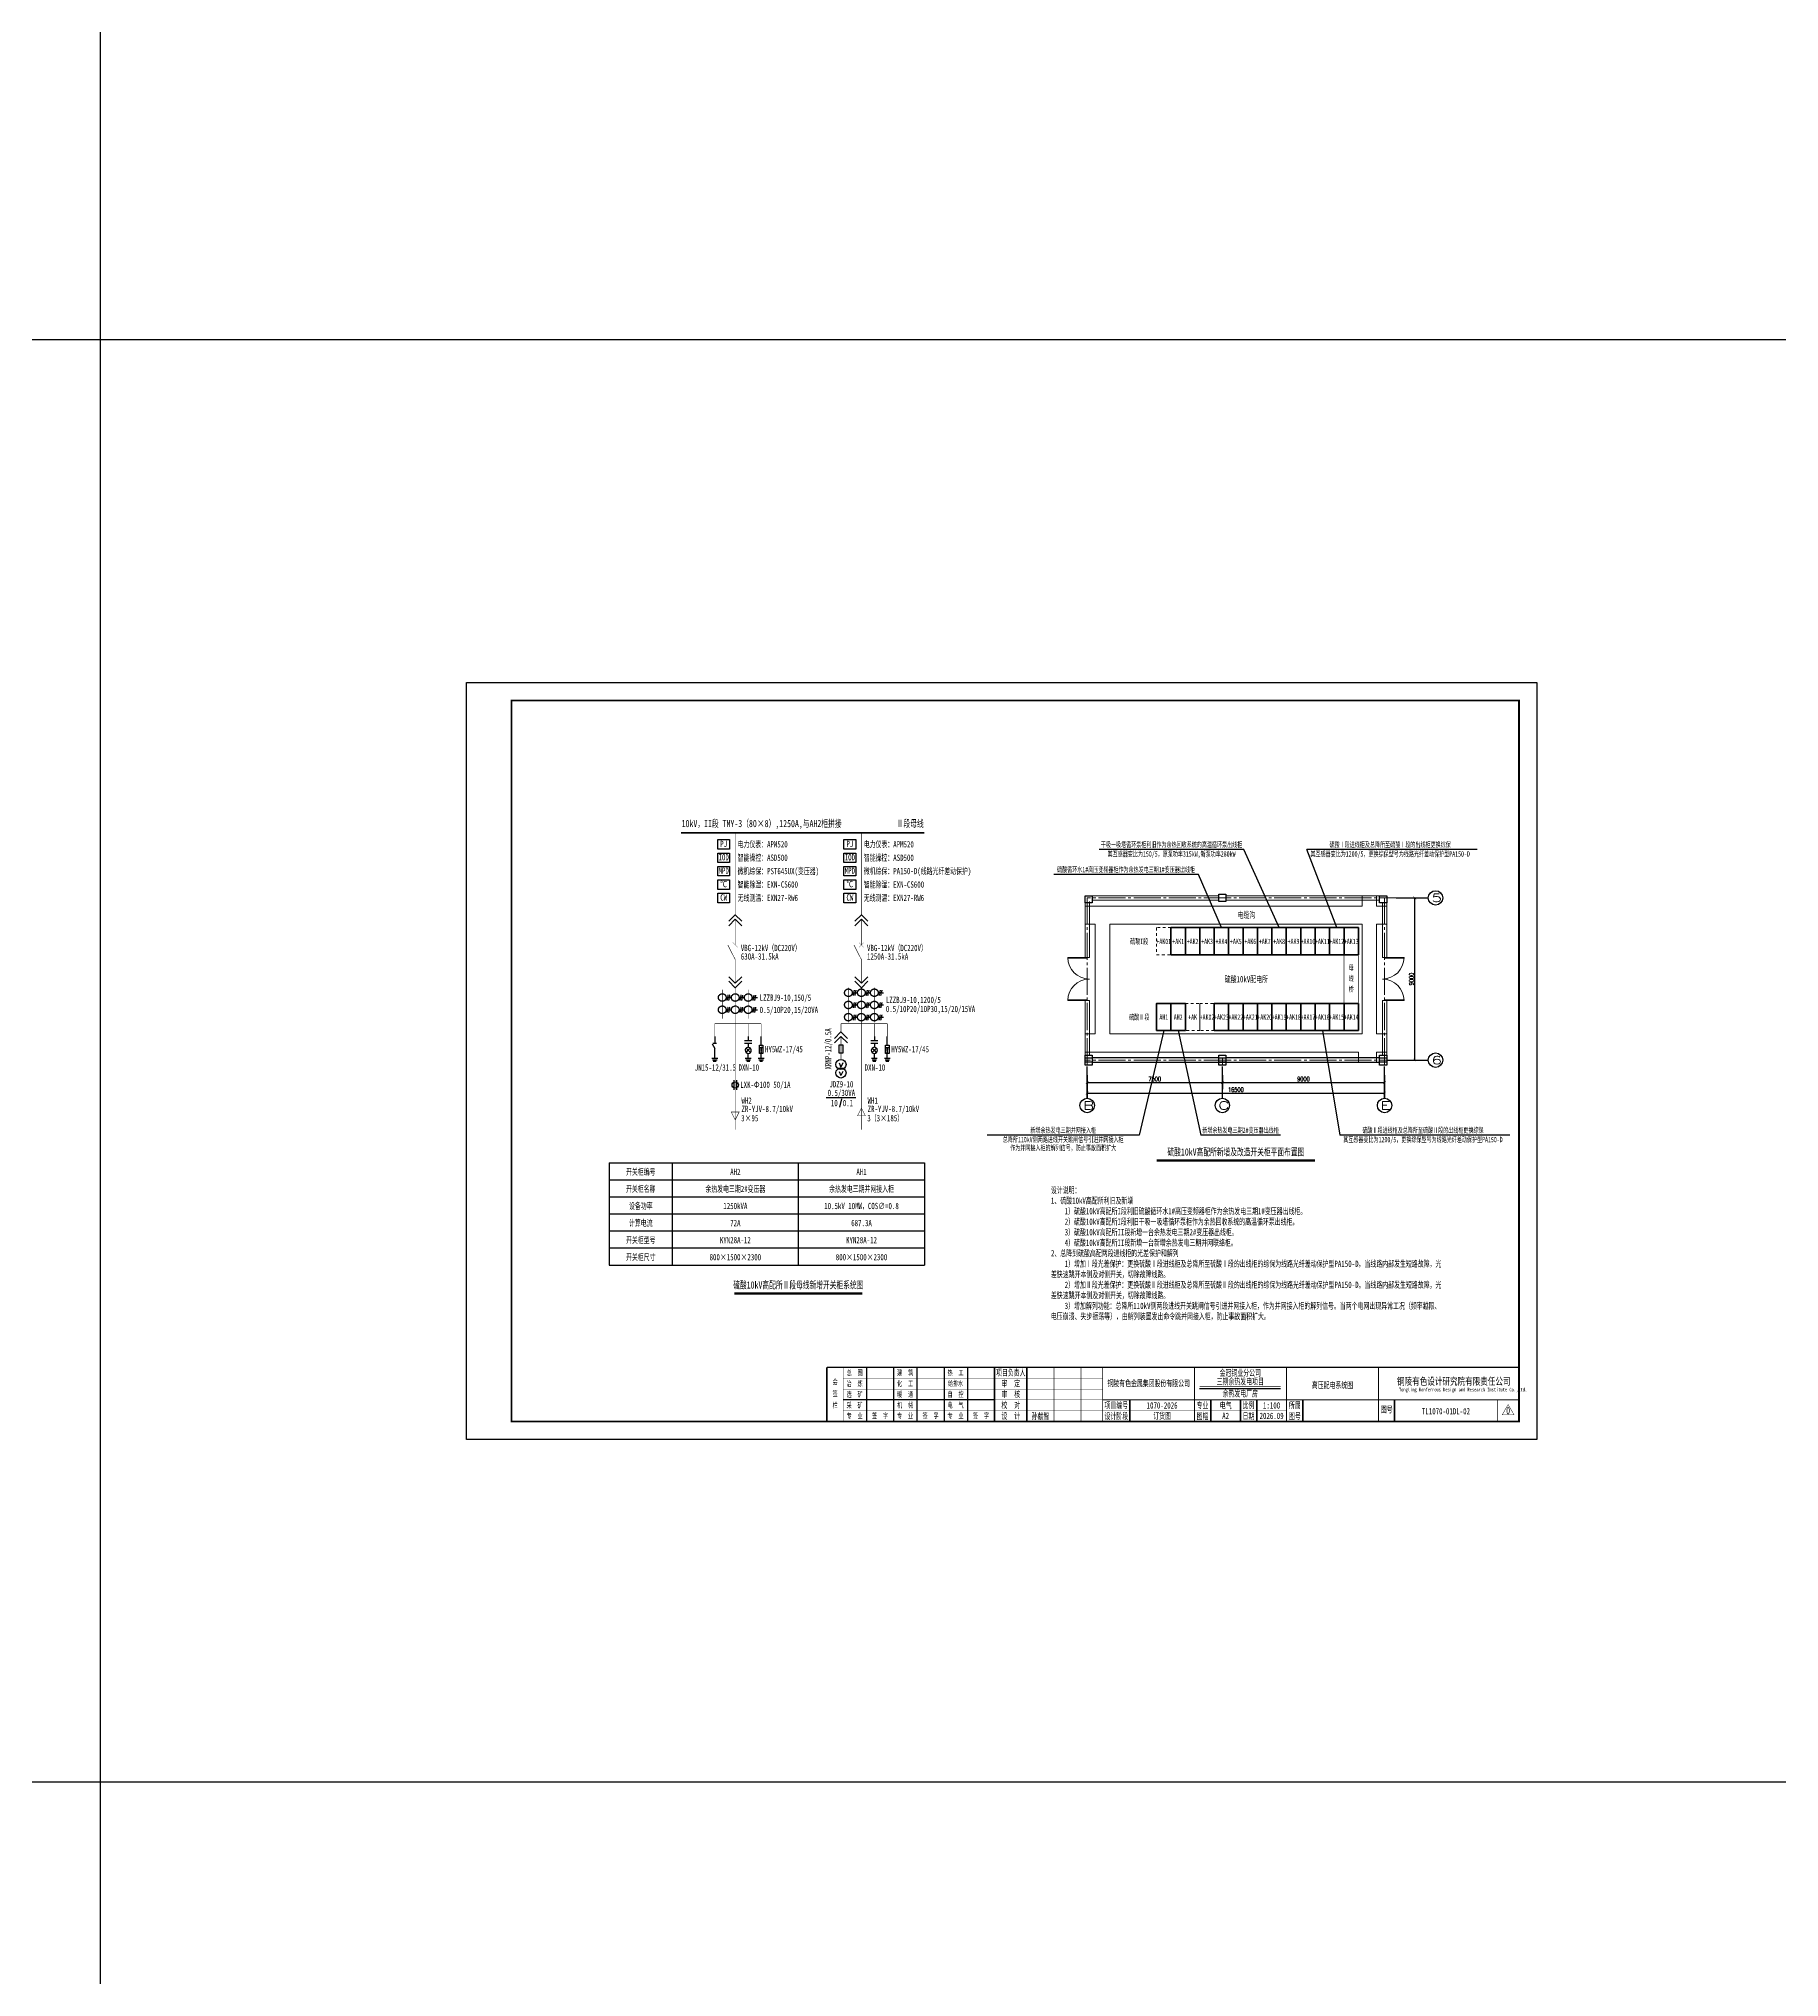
# Model space of a CAD drawing. Header units: millimetres. Extents: x -24326 to 675674, y 148048 to 606396.
# Drawn here: x 72244 to 168815, y 377222 to 484756 of the extents above; entities that cross this region are included whole.
import ezdxf
from ezdxf.enums import TextEntityAlignment as Align

# ---------------------------------------------------------------- set-up
doc = ezdxf.new("R2010")
doc.units = ezdxf.units.MM
for name, pattern in [('EB_DASH', [6, 3, -3]), ('EB_DASHDOT', [39, 30, -3, 3, -3]), ('常规', [20, 10, 0, 10])]:
    doc.linetypes.add(name, pattern=pattern)
for name, color, linetype in [('AXIS', 3, 'Continuous'), ('AXIS_TEXT', 7, 'Continuous'), ('动力平面导线层', 3, '常规'), ('动力平面设备层', 1, 'Continuous'), ('图框', 7, 'Continuous'), ('文字', 7, 'Continuous'), ('照明平面导线层', 3, 'Continuous'), ('照明平面设备层', 1, 'Continuous')]:
    doc.layers.add(name, color=color, linetype=linetype)
for name, color, linetype, lineweight in [('BXT', 7, 'Continuous', 0), ('CAXA0', 7, 'Continuous', 70), ('CAXA0层', 7, 'Continuous', 25), ('CAXA1', 1, 'EB_DASHDOT', 25), ('CAXA3', 7, 'Continuous', 25), ('SW', 8, 'Continuous', 20), ('TEXT', 4, 'Continuous', 0), ('电辅助1', 7, 'Continuous', 0)]:
    doc.layers.add(name, color=color, linetype=linetype, lineweight=lineweight)
doc.styles.add('_TCH_AXIS', font='COMPLEX', dxfattribs={"bigfont": 'GBCBIG'})
doc.styles.add('BcDimText', font='txt.shx', dxfattribs={"width": 0.667, "height": 250, "bigfont": 'hztxt.shx'})
doc.styles.add('HZ', font='simsun.ttf', dxfattribs={"width": 0.75})
doc.styles.add('标准', font='NSimSun.ttf', dxfattribs={"width": 0.667})
doc.dimstyles.new('BC_DIMLFAC_Arch_100.0000_1.0000_1.0000_0_MM_0_1.5000', dxfattribs={"dimtxt": 250, "dimasz": 150, "dimexe": 125, "dimexo": 62.5, "dimgap": 62.5, "dimtad": 1, "dimdec": 0, "dimzin": 0, "dimdsep": 46, "dimtxsty": 'BcDimText', "dimblk": 'ARCHTICK', "dimcen": 250, "dimadec": 0, "dimazin": 0, "dimtfac": 1, "dimtdec": 4, "dimtix": 1, "dimtmove": 0, "dimatfit": 3, "dimfxl": 1, "dimtolj": 1, "dimtzin": 0, "dimarcsym": 0})

# ---------------------------------------------------------------- blocks, each defined once
blk = doc.blocks.new('3')
at = {"layer": 'TEXT', "color": 7, "lineweight": 25, "style": 'HZ', "width": 0.75}
for s, height, p in [('铜陵有色设计研究院有限责任公司', 400, (221501, 249018)), ('Tongling Nonferrous Design and Research Institute Co.,Ltd.', 200, (221613, 248659))]:
    blk.add_text(s, height=height, dxfattribs=at).set_placement(p)
blk = doc.blocks.new('铜陵有色图签02')
at = {"layer": '图框', "linetype": 'Continuous', "lineweight": 50}
for p, q in [((-38401, 3003), (-38401, 1)), ((-29100, 3001), (-29100, 0))]:
    blk.add_line(p, q, dxfattribs=at)
at = {"layer": '图框', "color": 7, "linetype": 'Continuous', "lineweight": 25}
for p, q in [((-36201, 3010), (-36201, 9)), ((-34701, 3010), (-34701, 9)), ((-33401, 3017), (-33401, 16)), ((-31901, 3017), (-31901, 16)), ((-30601, 3017), (-30601, 16)), ((-29100, 1201), (-37501, 1201))]:
    blk.add_line(p, q, dxfattribs=at)
at = {"layer": '图框', "color": 7, "linetype": 'Continuous', "lineweight": 35}
for p, q in [((-27300, 3001), (-27300, 1)), ((-21600, 1197), (-21600, -3)), ((-17100, 1200), (-17100, 0)), ((-15450, 0), (-15450, 1200)), ((-14550, 1200), (-14550, 0)), ((-12000, 1201), (-12000, 1)), ((-6900, 1202), (-6900, 2))]:
    blk.add_line(p, q, dxfattribs=at)
at = {"layer": '图框', "lineweight": 25}
blk.add_line((-17723, 1830), (-13223, 1830), dxfattribs=at)
at = {"layer": '图框', "lineweight": 70, "const_width": 70}
blk.add_lwpolyline([(-17980, 3001), (0, 3001), (-38401, 3001)], dxfattribs=at)
at = {"layer": '图框', "color": 7, "linetype": 'Continuous', "lineweight": 25, "const_width": 25}
for points in [[(-37501, 3000), (-37501, 0)], [(-23100, 2401), (-37501, 2401)], [(-25800, 3001), (-25800, 1)], [(-24300, 3001), (-24300, 1)], [(-23100, 1801), (-37501, 1801)], [(-23100, 1201), (-29100, 1201)], [(-12900, 600), (-18000, 600), (-37501, 600)], [(-602, 943), (-932, 371), (-272, 371), (-602, 943)]]:
    blk.add_lwpolyline(points, dxfattribs=at)
at = {"layer": '图框', "linetype": 'Continuous', "lineweight": 50, "const_width": 50}
for points in [[(-23100, 3001), (-23100, 1)], [(-18000, 3000), (-18000, 0)]]:
    blk.add_lwpolyline(points, dxfattribs=at)
at = {"layer": '图框', "lineweight": 50, "const_width": 50}
for points in [[(-12900, 3001), (-12900, 1)], [(-7800, 3001), (-7800, 1)], [(0, 3000), (0, 0)], [(-23100, 1200), (0, 1200)]]:
    blk.add_lwpolyline(points, dxfattribs=at)
at = {"layer": '图框', "lineweight": 25, "const_width": 35}
blk.add_lwpolyline([(-17723, 1930), (-13223, 1930)], dxfattribs=at)
at = {"layer": '图框', "color": 7, "linetype": 'Continuous', "lineweight": 35, "const_width": 25}
blk.add_lwpolyline([(-1200, 1201), (-1200, 0)], dxfattribs=at)
at = {"layer": '图框', "linetype": 'Continuous', "lineweight": 70, "const_width": 70}
blk.add_lwpolyline([(-38401, 1), (0, 0)], dxfattribs=at)
at = {"layer": '图框', "lineweight": 25}
blk.add_blockref('3', (-228268, -246986), dxfattribs=at)
at = {"layer": 'TEXT', "color": 7, "lineweight": 25, "style": '标准', "width": 0.667}
for s, height, p in [('会', 300, (-37942, 2054)), ('冶  炼', 300, (-36862, 1955)), ('总  图', 300, (-36862, 2555)), ('建  筑', 300, (-34062, 2562)), ('化  工', 300, (-34062, 1962)), ('给排水', 300, (-31262, 1962)), ('热  工', 300, (-31262, 2562)), ('项目负责人', 350, (-28197, 2541)), ('审  定', 350, (-28197, 1941)), ('栏', 300, (-37942, 754)), ('签', 300, (-37942, 1404)), ('采  矿', 300, (-36862, 754)), ('选  矿', 300, (-36862, 1355)), ('机  械', 300, (-34062, 761)), ('暖  通', 300, (-34062, 1362)), ('电  气', 300, (-31262, 761)), ('自  控', 300, (-31262, 1362)), ('校  对', 350, (-28197, 741)), ('审  核', 350, (-28197, 1341)), ('项目编号', 350, (-22343, 730)), ('专业', 350, (-17559, 730)), ('比例', 350, (-15009, 730)), ('所属', 350, (-12438, 730)), ('专  业', 300, (-36862, 170)), ('签  字', 300, (-35449, 170)), ('专  业', 300, (-34062, 177)), ('签  字', 300, (-32649, 177)), ('专  业', 300, (-31262, 177)), ('签  字', 300, (-29849, 177)), ('设  计', 350, (-28197, 139)), ('设计阶段', 350, (-22343, 130)), ('图幅', 350, (-17559, 130)), ('日期', 350, (-15009, 130)), ('图号', 350, (-12438, 130)), ('图号', 350, (-7339, 495))]:
    blk.add_text(s, height=height, dxfattribs=at).set_placement(p, align=Align.CENTER)
blk = doc.blocks.new('_ArchTick')
at = {"color": 0, "linetype": 'ByBlock', "const_width": 0.15}
blk.add_lwpolyline([(-0.5, -0.5), (0.5, 0.5)], dxfattribs=at)
blk = doc.blocks.new('*D53')
at = {"color": 0, "lineweight": -2, "transparency": 16777216}
for p, q in [((130416, 427258), (130416, 426739)), ((137916, 427258), (137916, 426739)), ((130416, 426864), (137916, 426864))]:
    blk.add_line(p, q, dxfattribs=at)
at = {"layer": 'Defpoints', "color": 0, "transparency": 16777216}
for p in [(130416, 427321), (137916, 427321), (137916, 426864)]:
    blk.add_point(p, dxfattribs=at)
at = {"color": 0, "lineweight": -2, "transparency": 16777216, "xscale": 150, "yscale": 150, "zscale": 150, "rotation": 180}
blk.add_blockref('_ArchTick', (130416, 426864), dxfattribs=at)
at = {"color": 0, "lineweight": -2, "transparency": 16777216, "xscale": 150, "yscale": 150, "zscale": 150}
blk.add_blockref('_ArchTick', (137916, 426864), dxfattribs=at)
at = {"color": 0, "transparency": 16777216, "insert": (134166, 427052), "char_height": 250, "attachment_point": 5, "style": 'BcDimText'}
blk.add_mtext('\\A1;7500', dxfattribs=at)
blk = doc.blocks.new('*D54')
at = {"color": 0, "lineweight": -2, "transparency": 16777216}
for p, q in [((137916, 427258), (137916, 426739)), ((146916, 427258), (146916, 426739)), ((137916, 426864), (146916, 426864))]:
    blk.add_line(p, q, dxfattribs=at)
at = {"layer": 'Defpoints', "color": 0, "transparency": 16777216}
for p in [(137916, 427321), (146916, 427321), (146916, 426864)]:
    blk.add_point(p, dxfattribs=at)
at = {"color": 0, "lineweight": -2, "transparency": 16777216, "xscale": 150, "yscale": 150, "zscale": 150, "rotation": 180}
blk.add_blockref('_ArchTick', (137916, 426864), dxfattribs=at)
at = {"color": 0, "lineweight": -2, "transparency": 16777216, "xscale": 150, "yscale": 150, "zscale": 150}
blk.add_blockref('_ArchTick', (146916, 426864), dxfattribs=at)
at = {"color": 0, "transparency": 16777216, "insert": (142416, 427052), "char_height": 250, "attachment_point": 5, "style": 'BcDimText'}
blk.add_mtext('\\A1;9000', dxfattribs=at)
blk = doc.blocks.new('*D55')
at = {"color": 0, "lineweight": -2, "transparency": 16777216}
for p, q in [((130416, 426950), (130416, 426144)), ((146916, 427013), (146916, 426144)), ((130416, 426269), (146916, 426269))]:
    blk.add_line(p, q, dxfattribs=at)
at = {"layer": 'Defpoints', "color": 0, "transparency": 16777216}
for p in [(130416, 427013), (146916, 427075), (146916, 426269)]:
    blk.add_point(p, dxfattribs=at)
at = {"color": 0, "lineweight": -2, "transparency": 16777216, "xscale": 150, "yscale": 150, "zscale": 150, "rotation": 180}
blk.add_blockref('_ArchTick', (130416, 426269), dxfattribs=at)
at = {"color": 0, "lineweight": -2, "transparency": 16777216, "xscale": 150, "yscale": 150, "zscale": 150}
blk.add_blockref('_ArchTick', (146916, 426269), dxfattribs=at)
at = {"color": 0, "transparency": 16777216, "insert": (138666, 426457), "char_height": 250, "attachment_point": 5, "style": 'BcDimText'}
blk.add_mtext('\\A1;16500', dxfattribs=at)
blk = doc.blocks.new('*D56')
at = {"color": 0, "lineweight": -2, "transparency": 16777216}
for p, q in [((148587, 437097), (148719, 437097)), ((148594, 428097), (148594, 437097)), ((148587, 428097), (148719, 428097))]:
    blk.add_line(p, q, dxfattribs=at)
at = {"layer": 'Defpoints', "color": 0, "transparency": 16777216}
for p in [(148524, 437097), (148594, 437097), (148524, 428097)]:
    blk.add_point(p, dxfattribs=at)
at = {"color": 0, "lineweight": -2, "transparency": 16777216, "xscale": 150, "yscale": 150, "zscale": 150}
for p, rotation in [((148594, 437097), 90), ((148594, 428097), 270)]:
    blk.add_blockref('_ArchTick', p, dxfattribs=dict(at, rotation=rotation))
at = {"color": 0, "transparency": 16777216, "insert": (148406, 432597), "char_height": 250, "attachment_point": 5, "rotation": 90, "style": 'BcDimText'}
blk.add_mtext('\\A1;9000', dxfattribs=at)
blk = doc.blocks.new('0208D')
at = {"color": 3, "linetype": 'Continuous', "const_width": 0.3}
blk.add_lwpolyline([(0, -7.5), (0, 0)], dxfattribs=at)
blk.add_lwpolyline([(0, -7.5), (2.5, -2.5), (-2.5, -2.5)], close=True, dxfattribs=at)
blk = doc.blocks.new('1107AA')
at = {"color": 3, "linetype": 'Continuous'}
for points, const_width in [([(0, -7.5), (-3.79, 0)], 0.3), ([(1.25, 1.25), (-1.25, -1.25)], 0.1), ([(-1.25, 1.25), (1.25, -1.25)], 0.1)]:
    blk.add_lwpolyline(points, dxfattribs=dict(at, const_width=const_width))
blk = doc.blocks.new('Q')
at = {"color": 4, "linetype": 'ByBlock', "lineweight": 30}
for p, q in [((0, 0), (0, -229)), ((-202, -229), (202, -229)), ((-202, -369), (202, -369)), ((-120, -647), (0, -767)), ((-120, -887), (0, -767)), ((0, -369), (0, -597)), ((120, -647), (0, -767)), ((120, -887), (0, -767)), ((0, -1206), (0, -937)), ((-164, -1209), (164, -1209)), ((-126, -1291), (126, -1291)), ((-82, -1373), (82, -1373))]:
    blk.add_line(p, q, dxfattribs=at)
at = {"color": 4, "lineweight": 30}
for major_axis, start_param, end_param in [((-120, 120), 3.9269908, 7.0685835), ((120, 120), 2.3561945, 5.4977871)]:
    blk.add_ellipse((0, -767), major_axis=major_axis, ratio=1, start_param=start_param, end_param=end_param, dxfattribs=at)
blk = doc.blocks.new('W')
blk.add_hatch(color=4).paths.add_polyline_path([(43, -596), (-43, -596), (0, -889)])
at = {"color": 4, "linetype": 'ByBlock', "lineweight": 30}
for p, q in [((0, -478), (0, 0)), ((0, -1206), (0, -937)), ((-164, -1209), (164, -1209)), ((-126, -1291), (126, -1291)), ((-82, -1373), (82, -1373))]:
    blk.add_line(p, q, dxfattribs=at)
at = {"color": 4}
for p, q in [((-43, -596), (0, -889)), ((0, -889), (43, -596))]:
    blk.add_line(p, q, dxfattribs=at)
at = {"color": 4, "const_width": 16.8}
blk.add_lwpolyline([(0, -596), (0, -478)], dxfattribs=at)
at = {"layer": '动力平面设备层', "color": 4, "lineweight": 30, "ltscale": 100}
blk.add_lwpolyline([(-96, -478), (96, -478), (96, -937), (-96, -937)], close=True, dxfattribs=at)
blk = doc.blocks.new('GF')
at = {"color": 4, "linetype": 'ByBlock', "lineweight": 30}
for p, q in [((0, 0), (0, -376)), ((-150, -409), (0, -668)), ((-101, -376), (101, -376)), ((0, -1206), (0, -668)), ((-164, -1209), (164, -1209)), ((-126, -1291), (126, -1291)), ((-82, -1373), (82, -1373))]:
    blk.add_line(p, q, dxfattribs=at)

msp = doc.modelspace()

# ---------------------------------------------------------------- linework, layer by layer
at = {"color": 2, "linetype": 'ByBlock', "lineweight": -3, "ltscale": 100}
for p, q in [((75673.6, 148047.8), (75673.6, 548047.8)), ((675673.6, 468047.8), (-24326.4, 468047.8)), ((675673.6, 468047.8), (-24326.4, 468047.8)), ((675673.6, 388047.8), (-24326.4, 388047.8))]:
    msp.add_line(p, q, dxfattribs=at)
at = {"color": 3}
for p, q in [((139111.6, 439780.8), (131083.1, 439780.8)), ((141065.6, 435446.9), (139111.6, 439780.8)), ((144265.6, 435446.9), (142606.7, 439780.8)), ((152050.6, 439780.8), (142606.7, 439780.8)), ((136585.1, 438396.4), (128556.6, 438396.4)), ((137865.6, 435446.9), (136585.1, 438396.4)), ((134665.6, 429746.9), (133294.5, 423936.3)), ((135465.6, 429746.9), (136714.8, 423936.3)), ((143465.6, 429746.9), (144428.3, 423936.3)), ((133294.5, 423936.3), (124872.1, 423936.3)), ((141135.5, 423936.3), (136714.8, 423936.3)), ((153872.2, 423936.3), (144428.3, 423936.3))]:
    msp.add_line(p, q, dxfattribs=at)
at = {"color": 2, "linetype": '常规', "lineweight": -3}
for p, q in [((110379.1, 431570.1), (110675.4, 431570.1)), ((110488.1, 431705.3), (110423.2, 431410.3)), ((110580.2, 431705.3), (110515.2, 431410.3)), ((111098.8, 431570.1), (111395.1, 431570.1)), ((111207.8, 431705.3), (111142.9, 431410.3)), ((111299.9, 431705.3), (111234.9, 431410.3)), ((111818.5, 431570.1), (112114.8, 431570.1)), ((111927.6, 431705.3), (111862.6, 431410.3)), ((112019.6, 431705.3), (111954.7, 431410.3)), ((117379, 431836.2), (117675.4, 431836.2)), ((117488.1, 431971.4), (117423.1, 431676.3)), ((117488.1, 431294), (117423.1, 430999)), ((117580.2, 431971.4), (117515.2, 431676.3)), ((117580.2, 431294), (117515.2, 430999)), ((118098.8, 431836.2), (118395.1, 431836.2)), ((118207.8, 431971.4), (118142.8, 431676.3)), ((118207.8, 431294), (118142.8, 430999)), ((118299.9, 431971.4), (118234.9, 431676.3)), ((118299.9, 431294), (118234.9, 430999)), ((118818.5, 431836.2), (119114.8, 431836.2)), ((118927.5, 431971.4), (118862.5, 431676.3)), ((118927.5, 431294), (118862.5, 430999)), ((119019.6, 431971.4), (118954.6, 431676.3)), ((119019.6, 431294), (118954.6, 430999)), ((110379.1, 430892.8), (110675.4, 430892.8)), ((110488.1, 431027.9), (110423.2, 430732.9)), ((110580.2, 431027.9), (110515.2, 430732.9)), ((111098.8, 430892.8), (111395.1, 430892.8)), ((111207.8, 431027.9), (111142.9, 430732.9)), ((111299.9, 431027.9), (111234.9, 430732.9)), ((111818.5, 430892.8), (112114.8, 430892.8)), ((111927.6, 431027.9), (111862.6, 430732.9)), ((112019.6, 431027.9), (111954.7, 430732.9)), ((117379, 431158.8), (117675.4, 431158.8)), ((117379, 430481.5), (117675.4, 430481.5)), ((117488.1, 430616.6), (117423.1, 430321.6)), ((117580.2, 430616.6), (117515.2, 430321.6)), ((118098.8, 431158.8), (118395.1, 431158.8)), ((118098.8, 430481.5), (118395.1, 430481.5)), ((118207.8, 430616.6), (118142.8, 430321.6)), ((118299.9, 430616.6), (118234.9, 430321.6)), ((118818.5, 431158.8), (119114.8, 431158.8)), ((118818.5, 430481.5), (119114.8, 430481.5)), ((118927.5, 430616.6), (118862.5, 430321.6)), ((119019.6, 430616.6), (118954.6, 430321.6))]:
    msp.add_line(p, q, dxfattribs=at)
at = {"color": 4, "lineweight": 30}
for p, q in [((110815.1, 426988.4), (110815.1, 426441)), ((110959, 426988.4), (110959, 426441))]:
    msp.add_line(p, q, dxfattribs=at)
at = {"color": 1}
for p, q in [((130415.6, 425982.3), (130415.6, 427736.9)), ((137915.6, 425982.3), (137915.6, 427736.9)), ((146915.6, 425982.3), (146915.6, 427736.9))]:
    msp.add_line(p, q, dxfattribs=at)
at = {"color": 2, "linetype": '常规', "lineweight": -3}
for centre in [(110167.4, 431570.1), (110887.1, 431570.1), (111606.8, 431570.1), (117167.4, 431836.2), (117167.4, 431158.8), (117887.1, 431836.2), (117887.1, 431158.8), (118606.8, 431836.2), (118606.8, 431158.8), (110167.4, 430892.8), (110887.1, 430892.8), (111606.8, 430892.8), (117167.4, 430481.5), (117887.1, 430481.5), (118606.8, 430481.5)]:
    msp.add_circle(centre, 211.7, dxfattribs=at)
at = {"color": 4, "lineweight": 30}
msp.add_circle((110887, 426720.8), 176, dxfattribs=at)
at = {"layer": 'AXIS'}
for centre in [(149744.3, 437096.9), (149744.3, 428096.9), (130415.6, 425582.3), (137915.6, 425582.3), (146915.6, 425582.3)]:
    msp.add_circle(centre, 400, dxfattribs=at)
at = {"layer": 'CAXA0', "color": 2, "linetype": 'Continuous', "lineweight": 0}
for p, q in [((110887, 436164.1), (110526.5, 435803.6)), ((110887, 435914.3), (110526.5, 435553.8)), ((110887, 436164.1), (111247.5, 435803.6)), ((110887, 435914.3), (111247.5, 435553.8)), ((117887, 436164.1), (117526.5, 435803.6)), ((117887, 435914.3), (117526.5, 435553.8)), ((117887, 436164.1), (118247.5, 435803.6)), ((117887, 435914.3), (118247.5, 435553.8)), ((110887.1, 432359.8), (110526.6, 432720.3)), ((110887.1, 432110.1), (110526.6, 432470.6)), ((110887.1, 432359.8), (111247.6, 432720.3)), ((110887.1, 432110.1), (111247.6, 432470.6)), ((117887.1, 432359.8), (117526.6, 432720.3)), ((117887.1, 432110.1), (117526.6, 432470.6)), ((117887.1, 432359.8), (118247.6, 432720.3)), ((117887.1, 432110.1), (118247.6, 432470.6)), ((116753.5, 429658.1), (116393, 429297.7)), ((116753.5, 429408.4), (116393, 429047.9)), ((116753.5, 429658.1), (117114, 429297.7)), ((116753.5, 429408.4), (117114, 429047.9))]:
    msp.add_line(p, q, dxfattribs=at)
at = {"layer": 'CAXA0层', "color": 2, "linetype": 'Continuous', "lineweight": 40}
for p, q in [((134277.7, 422549), (143053.4, 422549)), ((110838, 415171.2), (117936.1, 415171.2))]:
    msp.add_line(p, q, dxfattribs=at)
at = {"layer": 'CAXA0层', "color": 2, "linetype": 'Continuous', "lineweight": 0}
for p, q in [((134277.7, 422483.5), (143053.4, 422483.5)), ((110838, 415105.7), (117936.1, 415105.7))]:
    msp.add_line(p, q, dxfattribs=at)
at = {"layer": 'CAXA1', "linetype": 'EB_DASHDOT', "lineweight": 15, "ltscale": 50}
for p, q in [((130415.6, 427816.9), (130415.6, 437096.9)), ((148146.8, 437096.9), (130415.6, 437096.9)), ((146915.6, 427816.9), (146915.6, 437096.9)), ((148146.8, 428096.9), (130295.6, 428096.9)), ((148146.8, 428096.9), (130295.6, 428096.9)), ((148146.8, 428096.9), (130295.6, 428096.9)), ((137915.6, 427816.9), (137915.6, 428216.9))]:
    msp.add_line(p, q, dxfattribs=at)
at = {"layer": 'CAXA3', "linetype": 'Continuous', "lineweight": 15}
for p, q in [((130295.6, 433796.9), (130295.6, 436896.9)), ((145665.6, 436646.9), (130295.6, 436646.9)), ((130535.6, 433796.9), (130535.6, 436896.9)), ((130535.6, 433796.9), (130535.6, 436896.9)), ((137715.6, 437216.9), (130695.6, 437216.9)), ((137715.6, 436976.9), (130695.6, 436976.9)), ((146635.6, 437216.9), (138115.6, 437216.9)), ((146635.6, 436976.9), (138115.6, 436976.9)), ((145665.6, 436646.9), (145665.6, 437216.9)), ((146465.6, 436646.9), (146465.6, 437216.9)), ((147035.6, 436646.9), (146465.6, 436646.9)), ((146795.6, 433796.9), (146795.6, 436816.9)), ((147035.6, 433746.9), (147035.6, 436896.9)), ((130865.6, 435646.9), (130295.6, 435646.9)), ((130865.6, 429546.9), (130865.6, 435646.9)), ((131665.6, 429546.9), (131665.6, 435646.9)), ((145665.6, 435646.9), (131665.6, 435646.9)), ((145665.6, 429546.9), (145665.6, 435646.9)), ((146465.6, 429546.9), (146465.6, 435646.9)), ((147035.6, 435646.9), (146465.6, 435646.9)), ((129335.6, 433796.9), (130535.6, 433796.9)), ((129336.6, 433746.9), (130415.6, 433746.9)), ((147995.6, 433796.9), (146795.6, 433796.9)), ((147994.5, 433746.9), (146915.6, 433746.9)), ((130295.6, 432572.6), (130295.6, 432621.1)), ((147035.6, 432572.6), (147035.6, 432621.1)), ((129335.6, 431396.9), (130535.6, 431396.9)), ((129336.6, 431446.9), (130415.6, 431446.9)), ((130295.6, 428376.9), (130295.6, 431396.9)), ((130535.6, 428376.9), (130535.6, 431396.9)), ((146795.6, 428376.9), (146795.6, 431396.9)), ((147995.6, 431396.9), (146795.6, 431396.9)), ((147994.5, 431446.9), (146915.6, 431446.9)), ((147035.6, 428376.9), (147035.6, 431446.9)), ((130865.6, 429546.9), (130295.6, 429546.9)), ((145665.6, 429546.9), (131665.6, 429546.9)), ((147035.6, 429546.9), (146465.6, 429546.9)), ((145465.6, 428546.9), (130295.6, 428546.9)), ((130295.6, 428216.9), (146715.6, 428216.9)), ((145465.6, 427976.9), (145465.6, 428546.9)), ((146465.6, 427976.9), (146465.6, 428546.9)), ((147035.6, 428546.9), (146465.6, 428546.9)), ((137715.6, 427976.9), (130295.6, 427976.9)), ((146635.6, 427976.9), (138115.6, 427976.9))]:
    msp.add_line(p, q, dxfattribs=at)
at = {"layer": 'CAXA3', "linetype": 'Continuous', "lineweight": 25}
for p, q in [((137715.6, 428216.9), (130695.6, 428216.9)), ((146635.6, 428216.9), (138115.6, 428216.9)), ((130695.6, 427976.9), (138115.6, 427976.9)), ((138115.6, 427976.9), (146635.6, 427976.9))]:
    msp.add_line(p, q, dxfattribs=at)
at = {"layer": 'CAXA3', "linetype": 'Continuous', "lineweight": 15}
for centre, start, end in [((130535.6, 433796.9), 180, 270), ((146795.6, 433796.9), 270, 0), ((130535.6, 431396.9), 90, 180), ((146795.6, 431396.9), 0, 90)]:
    msp.add_arc(centre, 1200, start, end, dxfattribs=at)
at = {"layer": '动力平面导线层', "color": 2, "linetype": '常规', "lineweight": 20, "ltscale": 2, "const_width": 84}
msp.add_lwpolyline([(107887, 440711.1), (121387, 440711.1)], dxfattribs=at)
at = {"layer": '动力平面导线层', "color": 4}
for points in [[(109915, 440328.9), (110575.2, 440328.9), (110575.2, 439800.7), (109915, 439800.7)], [(116915, 440328.9), (117575.2, 440328.9), (117575.2, 439800.7), (116915, 439800.7)], [(109915, 439585.5), (110575.2, 439585.5), (110575.2, 439057.3), (109915, 439057.3)], [(109915, 438842.5), (110575.2, 438842.5), (110575.2, 438314.3), (109915, 438314.3)], [(116915, 439585.5), (117575.2, 439585.5), (117575.2, 439057.3), (116915, 439057.3)], [(116915, 438842.5), (117575.2, 438842.5), (117575.2, 438314.3), (116915, 438314.3)], [(109915, 438099.1), (110575.2, 438099.1), (110575.2, 437571), (109915, 437571)], [(116915, 438099.1), (117575.2, 438099.1), (117575.2, 437571), (116915, 437571)], [(109915, 437355.8), (110575.2, 437355.8), (110575.2, 436827.6), (109915, 436827.6)], [(116915, 437355.8), (117575.2, 437355.8), (117575.2, 436827.6), (116915, 436827.6)]]:
    msp.add_lwpolyline(points, close=True, dxfattribs=at)
at = {"layer": '动力平面设备层', "color": 4, "lineweight": 30, "ltscale": 100}
for p, q in [((116655.3, 427470.7), (116752.8, 427237.4)), ((116656, 427941.7), (116753.5, 427708.4)), ((116850.3, 427470.7), (116752.8, 427237.4)), ((116851, 427941.7), (116753.5, 427708.4))]:
    msp.add_line(p, q, dxfattribs=at)
msp.add_lwpolyline([(116657.5, 428948.4), (116849.5, 428948.4), (116849.5, 428490), (116657.5, 428490)], close=True, dxfattribs=at)
for centre in [(116753.5, 427855.4), (116752.8, 427384.4)]:
    msp.add_circle(centre, 282, dxfattribs=at)
at = {"layer": '图框', "linetype": 'Continuous', "lineweight": 100, "const_width": 100}
msp.add_lwpolyline([(98473.6, 408047.8), (154373.6, 408047.8), (154373.6, 448047.8), (98473.6, 448047.8)], close=True, dxfattribs=at)
at = {"layer": '文字'}
for p, q in [((147551.6, 437096.9), (149344.3, 437096.9)), ((147700.6, 437096.9), (149344.3, 437096.9)), ((147700.6, 437096.9), (149344.3, 437096.9)), ((147035.6, 428096.9), (148400.1, 428096.9)), ((147700.6, 428096.9), (149347.9, 428096.9)), ((130415.6, 427075.1), (130415.6, 426493.4)), ((137915.6, 427075.1), (137915.6, 426493.4)), ((137915.6, 427016.7), (137915.6, 426493.4)), ((146915.6, 426962.6), (146915.6, 426493.4)), ((130415.6, 426555.9), (130415.6, 425982.3)), ((146915.6, 426555.9), (146915.6, 425982.3))]:
    msp.add_line(p, q, dxfattribs=at)
at = {"layer": '文字', "color": 2, "linetype": 'Continuous', "lineweight": 25, "const_width": 30}
for points in [[(110887, 436164.1), (110887, 440711.1)], [(117887, 436164.1), (117887, 440711.1)], [(110887.1, 434486), (110887.1, 435914.3)], [(117887.1, 434486), (117887.1, 435914.3)], [(110887.1, 432359.8), (110887.1, 433675.6)], [(117887.1, 432359.8), (117887.1, 433675.6)], [(110167.4, 430394.9), (110167.4, 432014.1)], [(110887, 424231.1), (110887.1, 432110.1)], [(111606.8, 430394.9), (111606.8, 432014.1)], [(117167.4, 430191.8), (117167.4, 432109.7)], [(117887, 424231.1), (117887.1, 432110.1)], [(118606.8, 430191.8), (118606.8, 432109.7)], [(110887.1, 430119.4), (109753.5, 430119.4)], [(109753.5, 429408.4), (109753.5, 430119.3)], [(112326.5, 430119.4), (110887.1, 430119.4)], [(111606.8, 429408.4), (111606.8, 430119.4)], [(112326.5, 429408.4), (112326.5, 430119.4)], [(116753.5, 429658.1), (116753.5, 430119.4)], [(117887.1, 430119.4), (116753.5, 430119.4)], [(119326.5, 430119.4), (117887.1, 430119.4)], [(118606.8, 429408.4), (118606.8, 430119.4)], [(119326.5, 429408.4), (119326.5, 430119.4)]]:
    msp.add_lwpolyline(points, dxfattribs=at)
at = {"layer": '文字'}
for points in [[(130295.6, 437216.9), (130695.6, 437216.9), (130695.6, 436816.9), (130295.6, 436816.9)], [(137715.6, 437296.9), (138115.6, 437296.9), (138115.6, 436896.9), (137715.6, 436896.9)], [(146635.6, 437216.9), (147035.6, 437216.9), (147035.6, 436816.9), (146635.6, 436816.9)], [(130295.6, 428376.9), (130695.6, 428376.9), (130695.6, 427976.9), (130295.6, 427976.9)], [(130295.6, 428216.9), (130695.6, 428216.9), (130695.6, 427816.9), (130295.6, 427816.9)], [(137715.6, 428376.9), (138115.6, 428376.9), (138115.6, 427976.9), (137715.6, 427976.9)], [(137715.6, 428216.9), (138115.6, 428216.9), (138115.6, 427816.9), (137715.6, 427816.9)], [(146635.6, 428376.9), (147035.6, 428376.9), (147035.6, 427976.9), (146635.6, 427976.9)], [(146635.6, 428216.9), (147035.6, 428216.9), (147035.6, 427816.9), (146635.6, 427816.9)]]:
    msp.add_lwpolyline(points, close=True, dxfattribs=at)
at = {"layer": '文字', "linetype": 'EB_DASH', "lineweight": 15, "ltscale": 50}
for points in [[(135065.6, 433946.9), (135065.6, 435446.9), (134265.6, 435446.9), (134265.6, 433946.9)], [(136665.6, 431246.9), (136665.6, 429746.9), (135865.6, 429746.9), (135865.6, 431246.9)], [(137465.6, 431246.9), (137465.6, 429746.9), (136665.6, 429746.9), (136665.6, 431246.9)]]:
    msp.add_lwpolyline(points, close=True, dxfattribs=at)
at = {"layer": '文字', "lineweight": 40}
for points in [[(135865.6, 433946.9), (135865.6, 435446.9), (135065.6, 435446.9), (135065.6, 433946.9)], [(135865.6, 433946.9), (135865.6, 435446.9), (135065.6, 435446.9), (135065.6, 433946.9)], [(136665.6, 433946.9), (136665.6, 435446.9), (135865.6, 435446.9), (135865.6, 433946.9)], [(136665.6, 433946.9), (136665.6, 435446.9), (135865.6, 435446.9), (135865.6, 433946.9)], [(137465.6, 433946.9), (137465.6, 435446.9), (136665.6, 435446.9), (136665.6, 433946.9)], [(137465.6, 433946.9), (137465.6, 435446.9), (136665.6, 435446.9), (136665.6, 433946.9)], [(138265.6, 433946.9), (138265.6, 435446.9), (137465.6, 435446.9), (137465.6, 433946.9)], [(138265.6, 433946.9), (138265.6, 435446.9), (137465.6, 435446.9), (137465.6, 433946.9)], [(139065.6, 433946.9), (139065.6, 435446.9), (138265.6, 435446.9), (138265.6, 433946.9)], [(139065.6, 433946.9), (139065.6, 435446.9), (138265.6, 435446.9), (138265.6, 433946.9)], [(139865.6, 433946.9), (139865.6, 435446.9), (139065.6, 435446.9), (139065.6, 433946.9)], [(139865.6, 433946.9), (139865.6, 435446.9), (139065.6, 435446.9), (139065.6, 433946.9)], [(140665.6, 433946.9), (140665.6, 435446.9), (139865.6, 435446.9), (139865.6, 433946.9)], [(140665.6, 433946.9), (140665.6, 435446.9), (139865.6, 435446.9), (139865.6, 433946.9)], [(141465.6, 433946.9), (141465.6, 435446.9), (140665.6, 435446.9), (140665.6, 433946.9)], [(141465.6, 433946.9), (141465.6, 435446.9), (140665.6, 435446.9), (140665.6, 433946.9)], [(142265.6, 433946.9), (142265.6, 435446.9), (141465.6, 435446.9), (141465.6, 433946.9)], [(142265.6, 433946.9), (142265.6, 435446.9), (141465.6, 435446.9), (141465.6, 433946.9)], [(143065.6, 433946.9), (143065.6, 435446.9), (142265.6, 435446.9), (142265.6, 433946.9)], [(143065.6, 433946.9), (143065.6, 435446.9), (142265.6, 435446.9), (142265.6, 433946.9)], [(143865.6, 433946.9), (143865.6, 435446.9), (143065.6, 435446.9), (143065.6, 433946.9)], [(143865.6, 433946.9), (143865.6, 435446.9), (143065.6, 435446.9), (143065.6, 433946.9)], [(144665.6, 433946.9), (144665.6, 435446.9), (143865.6, 435446.9), (143865.6, 433946.9)], [(144665.6, 433946.9), (144665.6, 435446.9), (143865.6, 435446.9), (143865.6, 433946.9)], [(145465.6, 433946.9), (145465.6, 435446.9), (144665.6, 435446.9), (144665.6, 433946.9)], [(145465.6, 433946.9), (145465.6, 435446.9), (144665.6, 435446.9), (144665.6, 433946.9)], [(138265.6, 431246.9), (138265.6, 429746.9), (137465.6, 429746.9), (137465.6, 431246.9)], [(139065.6, 431246.9), (139065.6, 429746.9), (138265.6, 429746.9), (138265.6, 431246.9)], [(139865.6, 431246.9), (139865.6, 429746.9), (139065.6, 429746.9), (139065.6, 431246.9)], [(140665.6, 431246.9), (140665.6, 429746.9), (139865.6, 429746.9), (139865.6, 431246.9)], [(141465.6, 431246.9), (141465.6, 429746.9), (140665.6, 429746.9), (140665.6, 431246.9)], [(142265.6, 431246.9), (142265.6, 429746.9), (141465.6, 429746.9), (141465.6, 431246.9)], [(143065.6, 431246.9), (143065.6, 429746.9), (142265.6, 429746.9), (142265.6, 431246.9)], [(143865.6, 431246.9), (143865.6, 429746.9), (143065.6, 429746.9), (143065.6, 431246.9)], [(144665.6, 431246.9), (144665.6, 429746.9), (143865.6, 429746.9), (143865.6, 431246.9)], [(145465.6, 431246.9), (145465.6, 429746.9), (144665.6, 429746.9), (144665.6, 431246.9)]]:
    msp.add_lwpolyline(points, close=True, dxfattribs=at)
at = {"layer": '文字', "color": 2, "lineweight": 40}
for points in [[(135065.6, 431246.9), (135065.6, 429746.9), (134265.6, 429746.9), (134265.6, 431246.9)], [(135865.6, 431246.9), (135865.6, 429746.9), (135065.6, 429746.9), (135065.6, 431246.9)]]:
    msp.add_lwpolyline(points, close=True, dxfattribs=at)
at = {"layer": '文字', "color": 4, "linetype": 'Continuous', "lineweight": 25, "const_width": 30}
msp.add_lwpolyline([(116753.5, 428137.4), (116753.5, 429408.4)], dxfattribs=at)
at = {"layer": '照明平面导线层', "color": 0}
for p, q in [((115930.2, 426019.7), (117575.4, 426019.7)), ((116786.6, 425957.7), (116665.1, 425490.4))]:
    msp.add_line(p, q, dxfattribs=at)
at = {"layer": '照明平面导线层', "color": 0, "lineweight": 25, "ltscale": 100}
for p, q in [((103887, 422408.8), (121387, 422408.8)), ((103887, 422408.8), (103887, 416730.3)), ((107387, 422408.8), (107387, 416730.3)), ((114387, 422408.8), (114387, 416730.3)), ((121387, 422408.8), (121387, 416730.3)), ((103887, 421462.3), (121387, 421462.3)), ((103887, 420515.9), (121387, 420515.9)), ((103887, 419569.5), (121387, 419569.5)), ((103887, 418623.1), (121387, 418623.1)), ((103887, 417676.7), (121387, 417676.7)), ((103887, 416730.3), (121387, 416730.3))]:
    msp.add_line(p, q, dxfattribs=at)
at = {"layer": '照明平面导线层', "color": 0, "linetype": '常规', "ltscale": 2}
for points in [[(144665.6, 433946.9, 40, 40, 0), (144665.6, 431246.9, 40, 40, 0)], [(145465.6, 433946.9, 40, 40, 0), (145465.6, 431246.9, 40, 40, 0)]]:
    msp.add_lwpolyline(points, format="xyseb", dxfattribs=at)
at = {"layer": '照明平面设备层', "color": 0, "lineweight": -3, "ltscale": 100}
msp.add_lwpolyline([(95973.6, 449047.8), (155373.6, 449047.8), (155373.6, 407047.8), (95973.6, 407047.8)], close=True, dxfattribs=at)

# ---------------------------------------------------------------- block references
at = {"layer": 'BXT', "color": 2, "xscale": 87.66224999725819, "yscale": 87.66224999725819, "zscale": 87.66224999725819}
msp.add_blockref('0208D', (110887.5, 425441.3), dxfattribs=at)
at = {"layer": 'BXT', "color": 2, "xscale": 87.66224999725819, "yscale": 87.66224999725819, "zscale": 87.66224999725819, "rotation": 180}
msp.add_blockref('0208D', (117887.5, 424783.8), dxfattribs=at)
at = {"layer": '动力平面设备层', "color": 0, "lineweight": -3}
for name, p in [('GF', (109753.5, 429408.4)), ('Q', (111606.8, 429408.4)), ('W', (112326.5, 429408.4)), ('Q', (118606.8, 429408.4)), ('W', (119326.5, 429408.4))]:
    msp.add_blockref(name, p, dxfattribs=at)
at = {"layer": '图框', "lineweight": 25}
msp.add_blockref('铜陵有色图签02', (154373.6, 408047.8), dxfattribs=at)
at = {"layer": '文字', "color": 3, "linetype": 'Continuous', "lineweight": 25, "xscale": 108.0493425019085, "yscale": 108.0493425019085, "zscale": 108.0493425019085}
for p in [(110887.1, 434486), (117887.1, 434486)]:
    msp.add_blockref('1107AA', p, dxfattribs=at)

# ---------------------------------------------------------------- texts
at = {"layer": 'AXIS_TEXT', "style": '_TCH_AXIS', "width": 1.5}
for s, p in [('5', (149518, 436870.6)), ('6', (149518, 427870.6)), ('B', (130189.3, 425356)), ('C', (137689.3, 425356)), ('E', (146689.3, 425356))]:
    msp.add_text(s, height=452.5, dxfattribs=at).set_placement(p)
at = {"layer": 'SW', "color": 2, "linetype": 'Continuous', "lineweight": 25, "style": '标准', "width": 0.667}
for s, p in [('10kV，II段 TMY-3（80×8）,1250A,与AH2柜拼接', (107915.4, 441022.8)), ('Ⅱ段母线', (119849.7, 441022.8))]:
    msp.add_text(s, height=400, dxfattribs=at).set_placement(p)
at = {"layer": 'SW', "color": 7, "linetype": 'Continuous', "lineweight": 25, "style": '标准', "width": 0.667}
for s, height, p in [('干吸一吸塔循环泵柜利旧作为余热回收系统的高温循环泵出线柜', 300, (135097.4, 439905.6)), ('硫酸Ⅰ段进线柜及总降所至硫酸Ⅰ段的出线柜更换综保', 300, (147225.5, 439905.6)), ('硫酸循环水1#高压变频器柜作为余热发电三期1#变压器出线柜', 300, (132570.9, 438521.2)), ('其互感器变比为150/5，原泵功率315kW,新泵功率280kW', 300, (135097.4, 439387.2)), ('电缆沟', 350, (139248, 435974.3)), ('+AK01', 300, (134665.6, 434533.7)), ('+AK1', 300, (135465.6, 434533.7)), ('+AK2', 300, (136265.6, 434533.7)), ('+AK3', 300, (137065.6, 434533.7)), ('+AK4', 300, (137865.6, 434533.7)), ('+AK5', 300, (138665.6, 434533.7)), ('+AK6', 300, (139465.6, 434533.7)), ('+AK7', 300, (140265.6, 434533.7)), ('+AK8', 300, (141065.6, 434533.7)), ('+AK9', 300, (141865.6, 434533.7)), ('+AK10', 300, (142665.6, 434533.7)), ('+AK11', 300, (143465.6, 434533.7)), ('+AK12', 300, (144265.6, 434533.7)), ('+AK13', 300, (145065.6, 434533.7)), ('AH1', 300, (134665.6, 430333.7)), ('AH2', 300, (135465.6, 430333.7)), ('+AK', 300, (136265.6, 430333.7)), ('+AK02', 300, (137065.6, 430333.7)), ('+AK23', 300, (137865.6, 430333.7)), ('+AK22', 300, (138665.6, 430333.7)), ('+AK21', 300, (139465.6, 430333.7)), ('+AK20', 300, (140265.6, 430333.7)), ('+AK19', 300, (141065.6, 430333.7)), ('+AK18', 300, (141865.6, 430333.7)), ('+AK17', 300, (142665.6, 430333.7)), ('+AK16', 300, (143465.6, 430333.7)), ('+AK15', 300, (144265.6, 430333.7)), ('+AK14', 300, (145065.6, 430333.7)), ('JN15-12/31.5', 350, (109788, 427515.3)), ('DXN-10', 350, (111641.3, 427515.3)), ('JDZ9-10', 350, (116777.7, 426584.9)), ('DXN-10', 350, (118641.3, 427515.3)), ('0.5/30VA', 350, (116777.7, 426107.8)), ('新增余热发电三期并网接入柜', 300, (129083.3, 424061.2)), ('新增余热发电三期2#变压器出线柜', 300, (138925.1, 424061.2)), ('硫酸Ⅱ段进线柜及总降所至硫酸Ⅱ段的出线柜更换综保', 300, (149047.2, 424061.2)), ('开关柜编号', 350, (105645.3, 421724.6)), ('AH2', 350, (110894.8, 421724.6)), ('AH1', 350, (117894.8, 421724.6)), ('开关柜名称', 350, (105645.3, 420778.2)), ('余热发电三期2#变压器', 350, (110894.8, 420778.2)), ('设备功率', 350, (105645.3, 419831.8)), ('开关柜型号', 350, (105645.3, 417938.9)), ('计算电流', 350, (105645.3, 418885.3)), ('开关柜尺寸', 350, (105645.3, 416992.5)), ('孙献智', 350, (127825.3, 408168.3))]:
    msp.add_text(s, height=height, dxfattribs=at).set_placement(p, align=Align.CENTER)
at = {"layer": 'SW', "color": 1, "linetype": 'Continuous', "lineweight": 25, "style": '标准', "width": 0.667}
for s, height, p in [('其互感器变比为1200/5，更换综保型号为线路光纤差动保护型PA150-D', 300, (147225.5, 439387.2)), ('总降所110kV侧两路进线开关跳闸信号引进并网接入柜', 300, (129083.3, 423542.7)), ('其互感器变比为1200/5，更换综保型号为线路光纤差动保护型PA150-D', 300, (149047.2, 423542.7)), ('作为并网接入柜的解列信号，防止事故面积扩大', 300, (129083.3, 423082)), ('订货图', 350, (134573, 408187.8))]:
    msp.add_text(s, height=height, dxfattribs=at).set_placement(p, align=Align.CENTER)
at = {"layer": 'SW', "color": 4, "linetype": 'Continuous', "lineweight": 25, "style": '标准', "width": 0.667}
for s, height, p in [('硫酸I段', 300, (133303.3, 434533.7)), ('硫酸Ⅱ段', 300, (133303.3, 430333.7)), ('金冠铜业分公司', 350, (138910.4, 410576.7)), ('铜陵有色金属集团股份有限公司', 350, (133827.5, 409995.5)), ('三期余热发电项目', 350, (138910.4, 410098.6)), ('余热发电厂房', 350, (138910.4, 409430.3)), ('高压配电系统图', 350, (144024.5, 409894.7)), ('1070-2026', 350, (134573, 408767.5)), ('电气', 350, (138097.8, 408767.5)), ('1:100', 350, (140647.8, 408767.5)), ('TL1070-01DL-02', 350, (150322.9, 408444.3)), ('0', 400, (153771.4, 408455.8)), ('A2', 350, (138097.8, 408187.8)), ('2026.09', 350, (140647.8, 408187.8))]:
    msp.add_text(s, height=height, dxfattribs=at).set_placement(p, align=Align.CENTER)
at = {"layer": 'SW', "color": 6, "linetype": 'Continuous', "lineweight": 25, "style": '标准', "width": 0.667}
for s, p in [('硫酸10kV配电所', (139248, 432413.5)), ('10.5kV 10MW，COS∅=0.8', (117894.8, 419831.8))]:
    msp.add_text(s, height=350, dxfattribs=at).set_placement(p, align=Align.CENTER)
at = {"layer": 'SW', "color": 7, "linetype": 'Continuous', "lineweight": 25, "style": '标准', "width": 0.667}
for s, p in [('LZZBJ9-10,150/5', (112245.7, 431387.9)), ('0.5/10P20,15/20VA', (112245.7, 430710.5)), ('HY5WZ-17/45', (112542.3, 428527.2)), ('HY5WZ-17/45', (119542.3, 428527.2)), ('LXK-Ф100 50/1A', (111164.5, 426560.1)), ('WH2', (111233.3, 425677.6)), ('WH1', (118233.3, 425677.6)), ('ZR-YJV-8.7/10kV', (111233.3, 425215.8)), ('ZR-YJV-8.7/10kV', (118233.3, 425215.8))]:
    msp.add_text(s, height=350, dxfattribs=at).set_placement(p)
at = {"layer": 'SW', "color": 0, "linetype": 'Continuous', "lineweight": 25, "style": '标准', "width": 0.667}
for s, p in [('LZZBJ9-10,1200/5', (119245.7, 431265.7)), ('0.5/10P20/10P30,15/20/15VA', (119245.7, 430761.1)), ('3×95', (111217.1, 424702)), ('3（3×185）', (118217.1, 424702))]:
    msp.add_text(s, height=350, dxfattribs=at).set_placement(p)
at = {"layer": 'SW', "color": 7, "linetype": 'Continuous', "lineweight": 25, "style": '标准', "width": 0.667}
msp.add_text('XRNP-12/0.5A', height=350, rotation=90, dxfattribs=at).set_placement((116217, 428719.2), align=Align.CENTER)
at = {"layer": 'SW', "color": 0, "linetype": 'Continuous', "lineweight": 25, "style": '标准', "width": 0.667}
for s, p in [('10', (116385.4, 425543.1)), ('0.1', (117142.3, 425543.1)), ('余热发电三期并网接入柜', (117894.8, 420778.2)), ('1250kVA', (110894.8, 419831.8)), ('72A', (110894.8, 418885.3)), ('687.3A', (117894.8, 418885.3)), ('800×1500×2300', (110894.8, 416992.5)), ('KYN28A-12', (110894.8, 417938.9)), ('800×1500×2300', (117894.8, 416992.5)), ('KYN28A-12', (117894.8, 417938.9))]:
    msp.add_text(s, height=350, dxfattribs=at).set_placement(p, align=Align.CENTER)
at = {"layer": 'SW', "color": 2, "linetype": 'Continuous', "lineweight": 25, "style": '标准', "width": 0.667}
for s, p in [('硫酸10kV高配所新增及改造开关柜平面布置图', (138665.6, 422804)), ('硫酸10kV高配所Ⅱ段母线新增开关柜系统图', (114386.8, 415426.2))]:
    msp.add_text(s, height=400, dxfattribs=at).set_placement(p, align=Align.CENTER)
at = {"layer": 'SW', "color": 0, "linetype": 'Continuous', "lineweight": 25, "insert": (128402.4, 421061), "char_height": 350, "width": 21764.174, "attachment_point": 1, "style": '标准'}
msp.add_mtext('\\A1;{\\fSimSun|b0|i0|c134|p2;\\W0.67;设计说明：\\P1、硫酸10kV高配所利旧及新增\\P    1）硫酸10kV高配所I段利旧硫酸循环水1#高压变频器柜作为余热发电三期1#变压器出线柜。\\P    2）硫酸10kV高配所I段利旧干吸一吸塔循环泵柜作为余热回收系统的高温循环泵出线柜。\\P    3）硫酸10kV高配所II段新增一台余热发电三期2#变压器出线柜。\\P    4）硫酸10kV高配所II段新增一台新增余热发电三期并网联络柜。\\P2、总降到硫酸高配两段进线柜的光差保护和解列\\P    1）增加Ⅰ段光差保护：更换硫酸Ⅰ段进线柜及总降所至硫酸Ⅰ段的出线柜的综保为线路光纤差动保护型PA150-D。当线路内部发生短路故障，光差快速跳开本侧及对侧开关，切除故障线路。\\P    2）增加Ⅱ段光差保护：更换硫酸Ⅱ段进线柜及总降所至硫酸Ⅱ段的出线柜的综保为线路光纤差动保护型PA150-D。当线路内部发生短路故障，光差快速跳开本侧及对侧开关，切除故障线路。\\P    3）增加解列功能：总降所110kV侧两段进线开关跳闸信号引进并网接入柜，作为并网接入柜的解列信号。当两个电网出现异常工况（频率越限、电压崩溃、失步振荡等），由解列装置发出命令跳并网接入柜，防止事故面积扩大。}', dxfattribs=at)
at = {"layer": '文字', "lineweight": 40, "style": '标准', "width": 0.667}
for s, p in [('母', (145065.6, 433083.1)), ('线', (145065.6, 432483.1)), ('桥', (145065.6, 431883.1))]:
    msp.add_text(s, height=300, dxfattribs=at).set_placement(p, align=Align.CENTER)
at = {"layer": '电辅助1', "color": 4, "linetype": 'ByBlock', "lineweight": 25, "style": '标准', "width": 0.667}
for s, p in [('PJ', (110248.6, 439918.6)), ('PJ', (117248.6, 439918.6)), ('MPD', (110248.6, 438432.3)), ('IOD', (110248.6, 439175.3)), ('MPD', (117248.6, 438432.3)), ('IOD', (117248.6, 439175.3)), ('℃', (110248.6, 437688.9)), ('℃', (117248.6, 437688.9)), ('CW', (110248.6, 436945.5)), ('CW', (117248.6, 436945.5))]:
    msp.add_text(s, height=350, dxfattribs=at).set_placement(p, align=Align.CENTER)
at = {"layer": '电辅助1', "color": 7, "linetype": 'ByBlock', "lineweight": 25, "style": '标准', "width": 0.667}
for s, p in [('电力仪表：APM520', (111020.7, 439895.8)), ('电力仪表：APM520', (118020.7, 439895.8)), ('微机综保：PST645UX(变压器)', (111020.7, 438409.5)), ('智能操控：ASD500', (111020.7, 439152.5)), ('智能操控：ASD500', (118020.7, 439152.5)), ('智能除湿：EXN-CS600', (111020.7, 437666.1)), ('智能除湿：EXN-CS600', (118020.7, 437666.1)), ('无线测温：EXN27-RW6', (111020.7, 436922.7)), ('无线测温：EXN27-RW6', (118020.7, 436922.7)), ('VBG-12kV（DC220V）', (111198.5, 434143.4)), ('VBG-12kV（DC220V）', (118198.5, 434143.4)), ('630A-31.5kA', (111198.5, 433674.1)), ('1250A-31.5kA', (118198.5, 433674.1))]:
    msp.add_text(s, height=350, dxfattribs=at).set_placement(p)
at = {"layer": '电辅助1', "color": 3, "linetype": 'ByBlock', "lineweight": 25, "style": '标准', "width": 0.667}
msp.add_text('微机综保：PA150-D(线路光纤差动保护)', height=350, dxfattribs=at).set_placement((118020.7, 438409.5))

# ---------------------------------------------------------------- dimensions: what is measured, and where the dimension line sits
dim = msp.add_linear_dim(base=(148593.7, 437096.9), p1=(148524.2, 428096.9), p2=(148524.2, 437096.9), angle=90, dimstyle='BC_DIMLFAC_Arch_100.0000_1.0000_1.0000_0_MM_0_1.5000')
dim.commit()
dim.dimension.update_dxf_attribs({"geometry": '*D56', "text_midpoint": (148406.2, 432596.9)})
for base, p1, p2, picture, middle in [((137915.6, 426864.3), (130415.6, 427321), (137915.6, 427321), '*D53', (134165.6, 427051.8)), ((146915.6, 426269.1), (130415.6, 427012.6), (146915.6, 427075.1), '*D55', (138665.6, 426456.6)), ((146915.6, 426864.3), (137915.6, 427321), (146915.6, 427321), '*D54', (142415.6, 427051.8))]:
    dim = msp.add_linear_dim(base=base, p1=p1, p2=p2, dimstyle='BC_DIMLFAC_Arch_100.0000_1.0000_1.0000_0_MM_0_1.5000')
    dim.commit()
    dim.dimension.update_dxf_attribs({"geometry": picture, "text_midpoint": middle})

doc.saveas('drawing.dxf')
